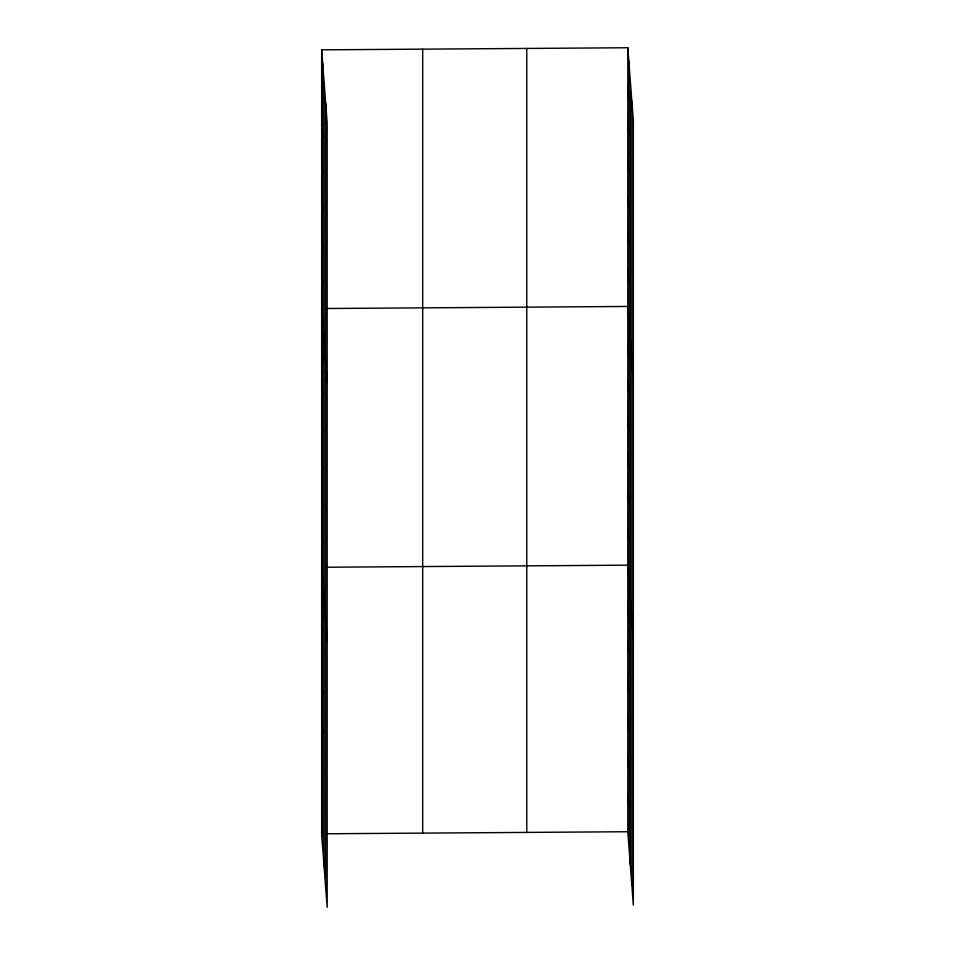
<?xml version="1.0" encoding="UTF-8"?>
<svg xmlns="http://www.w3.org/2000/svg" width="955" height="955" viewBox="0 0 955 955"><rect width="100%" height="100%" fill="white"/><g stroke="black" fill="none" stroke-linecap="round" stroke-linejoin="round"><path stroke-width="1.43" d="M321.668 49.839L321.656 833.811L327.183 907.25L327.183 123.279L321.668 49.839L627.817 47.75L633.344 121.19L633.332 905.161L627.817 831.721L627.817 47.75M322.647 846.99L322.659 63.03M324.139 866.877L324.151 82.906M325.679 887.362L325.691 103.403M422.683 833.118L422.695 49.147M526.778 832.402L526.79 48.442M628.808 844.9L628.808 60.941M630.3 864.788L630.312 80.817M631.84 885.273L631.852 101.314M327.517 308.513L627.817 306.46L633.344 379.899M327.517 567.222L627.817 565.169L633.332 638.609M327.517 833.763L627.817 831.721M627.817 84.709L628.808 97.899M627.817 121.667L628.808 134.858M627.817 158.626L628.808 171.816M627.817 195.584L628.808 208.775M627.817 232.543L628.808 245.733M627.817 269.501L628.808 282.692M627.817 343.418L628.808 356.609M627.817 380.377L628.808 393.567M627.817 417.335L628.808 430.526M627.817 454.294L628.808 467.473M627.817 491.252L628.808 504.431M627.817 528.211L628.808 541.389M627.817 603.25L628.808 616.429M627.817 641.33L628.808 654.509M627.817 679.399L628.808 692.59M627.817 717.48L628.808 730.671M627.817 755.56L628.808 768.751M627.817 793.641L628.808 806.82M321.668 86.798L322.659 99.989M321.668 123.756L322.659 136.947M321.668 160.715L322.659 173.906M321.668 197.673L322.659 210.864M321.668 234.632L322.659 247.823M321.668 271.59L322.659 284.781M321.668 308.549L327.183 381.988M321.656 345.507L322.659 358.698M321.656 382.466L322.659 395.657M321.656 419.424L322.647 432.615M321.656 456.383L322.647 469.574M321.656 493.341L322.647 506.532M321.656 530.3L322.647 543.49M321.656 567.258L327.183 640.698M321.656 605.339L322.647 618.518M321.656 643.419L322.647 656.598M321.656 681.488L322.647 694.679M321.656 719.569L322.647 732.76M321.656 757.649L322.647 770.84M321.656 795.73L322.647 808.909"/></g></svg>
